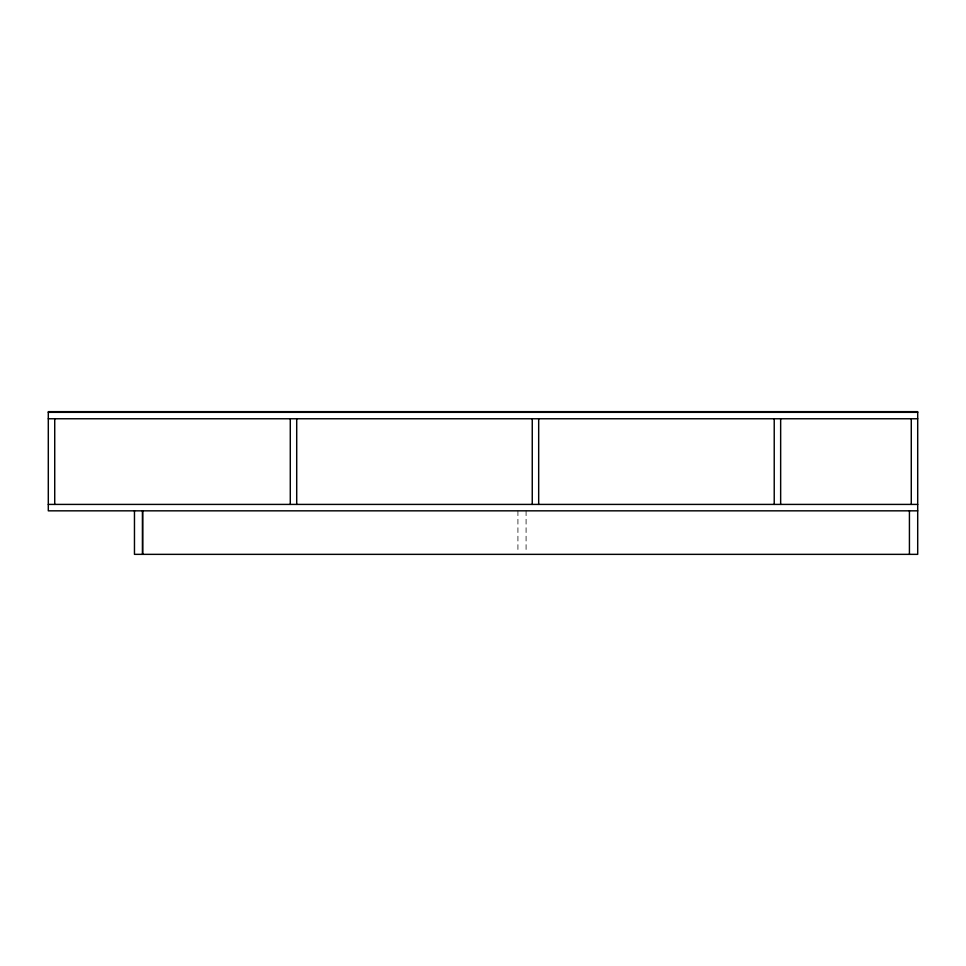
<?xml version="1.0" encoding="UTF-8"?>
<svg xmlns="http://www.w3.org/2000/svg" width="966" height="966" viewBox="0 0 966 966"><rect width="100%" height="100%" fill="white"/><g stroke="black" fill="none" stroke-linecap="round" stroke-linejoin="round"><path stroke-width="0.72" stroke-dasharray="4.83 3.62" d="M526.084 510.833L526.084 552.842M517.921 510.833L517.921 552.842"/><path stroke-width="1.45" d="M48.3 412.337L917.7 412.337M48.3 418.761L917.7 418.761M48.3 504.409L917.7 504.409M917.7 510.833L48.3 510.833L48.3 411.649L917.7 411.649L917.7 554.351L134.467 554.351L134.467 510.833M911.276 418.761L911.276 504.409M909.429 510.833L909.429 554.351M780.649 418.761L780.649 504.409M774.225 418.761L774.225 504.409M538.678 418.761L538.678 504.409M532.254 418.761L532.254 504.409M296.707 418.761L296.707 504.409M290.283 418.761L290.283 504.409M142.63 510.833L142.63 554.351M142.509 510.833L142.509 554.351M54.724 418.761L54.724 504.409"/></g></svg>
